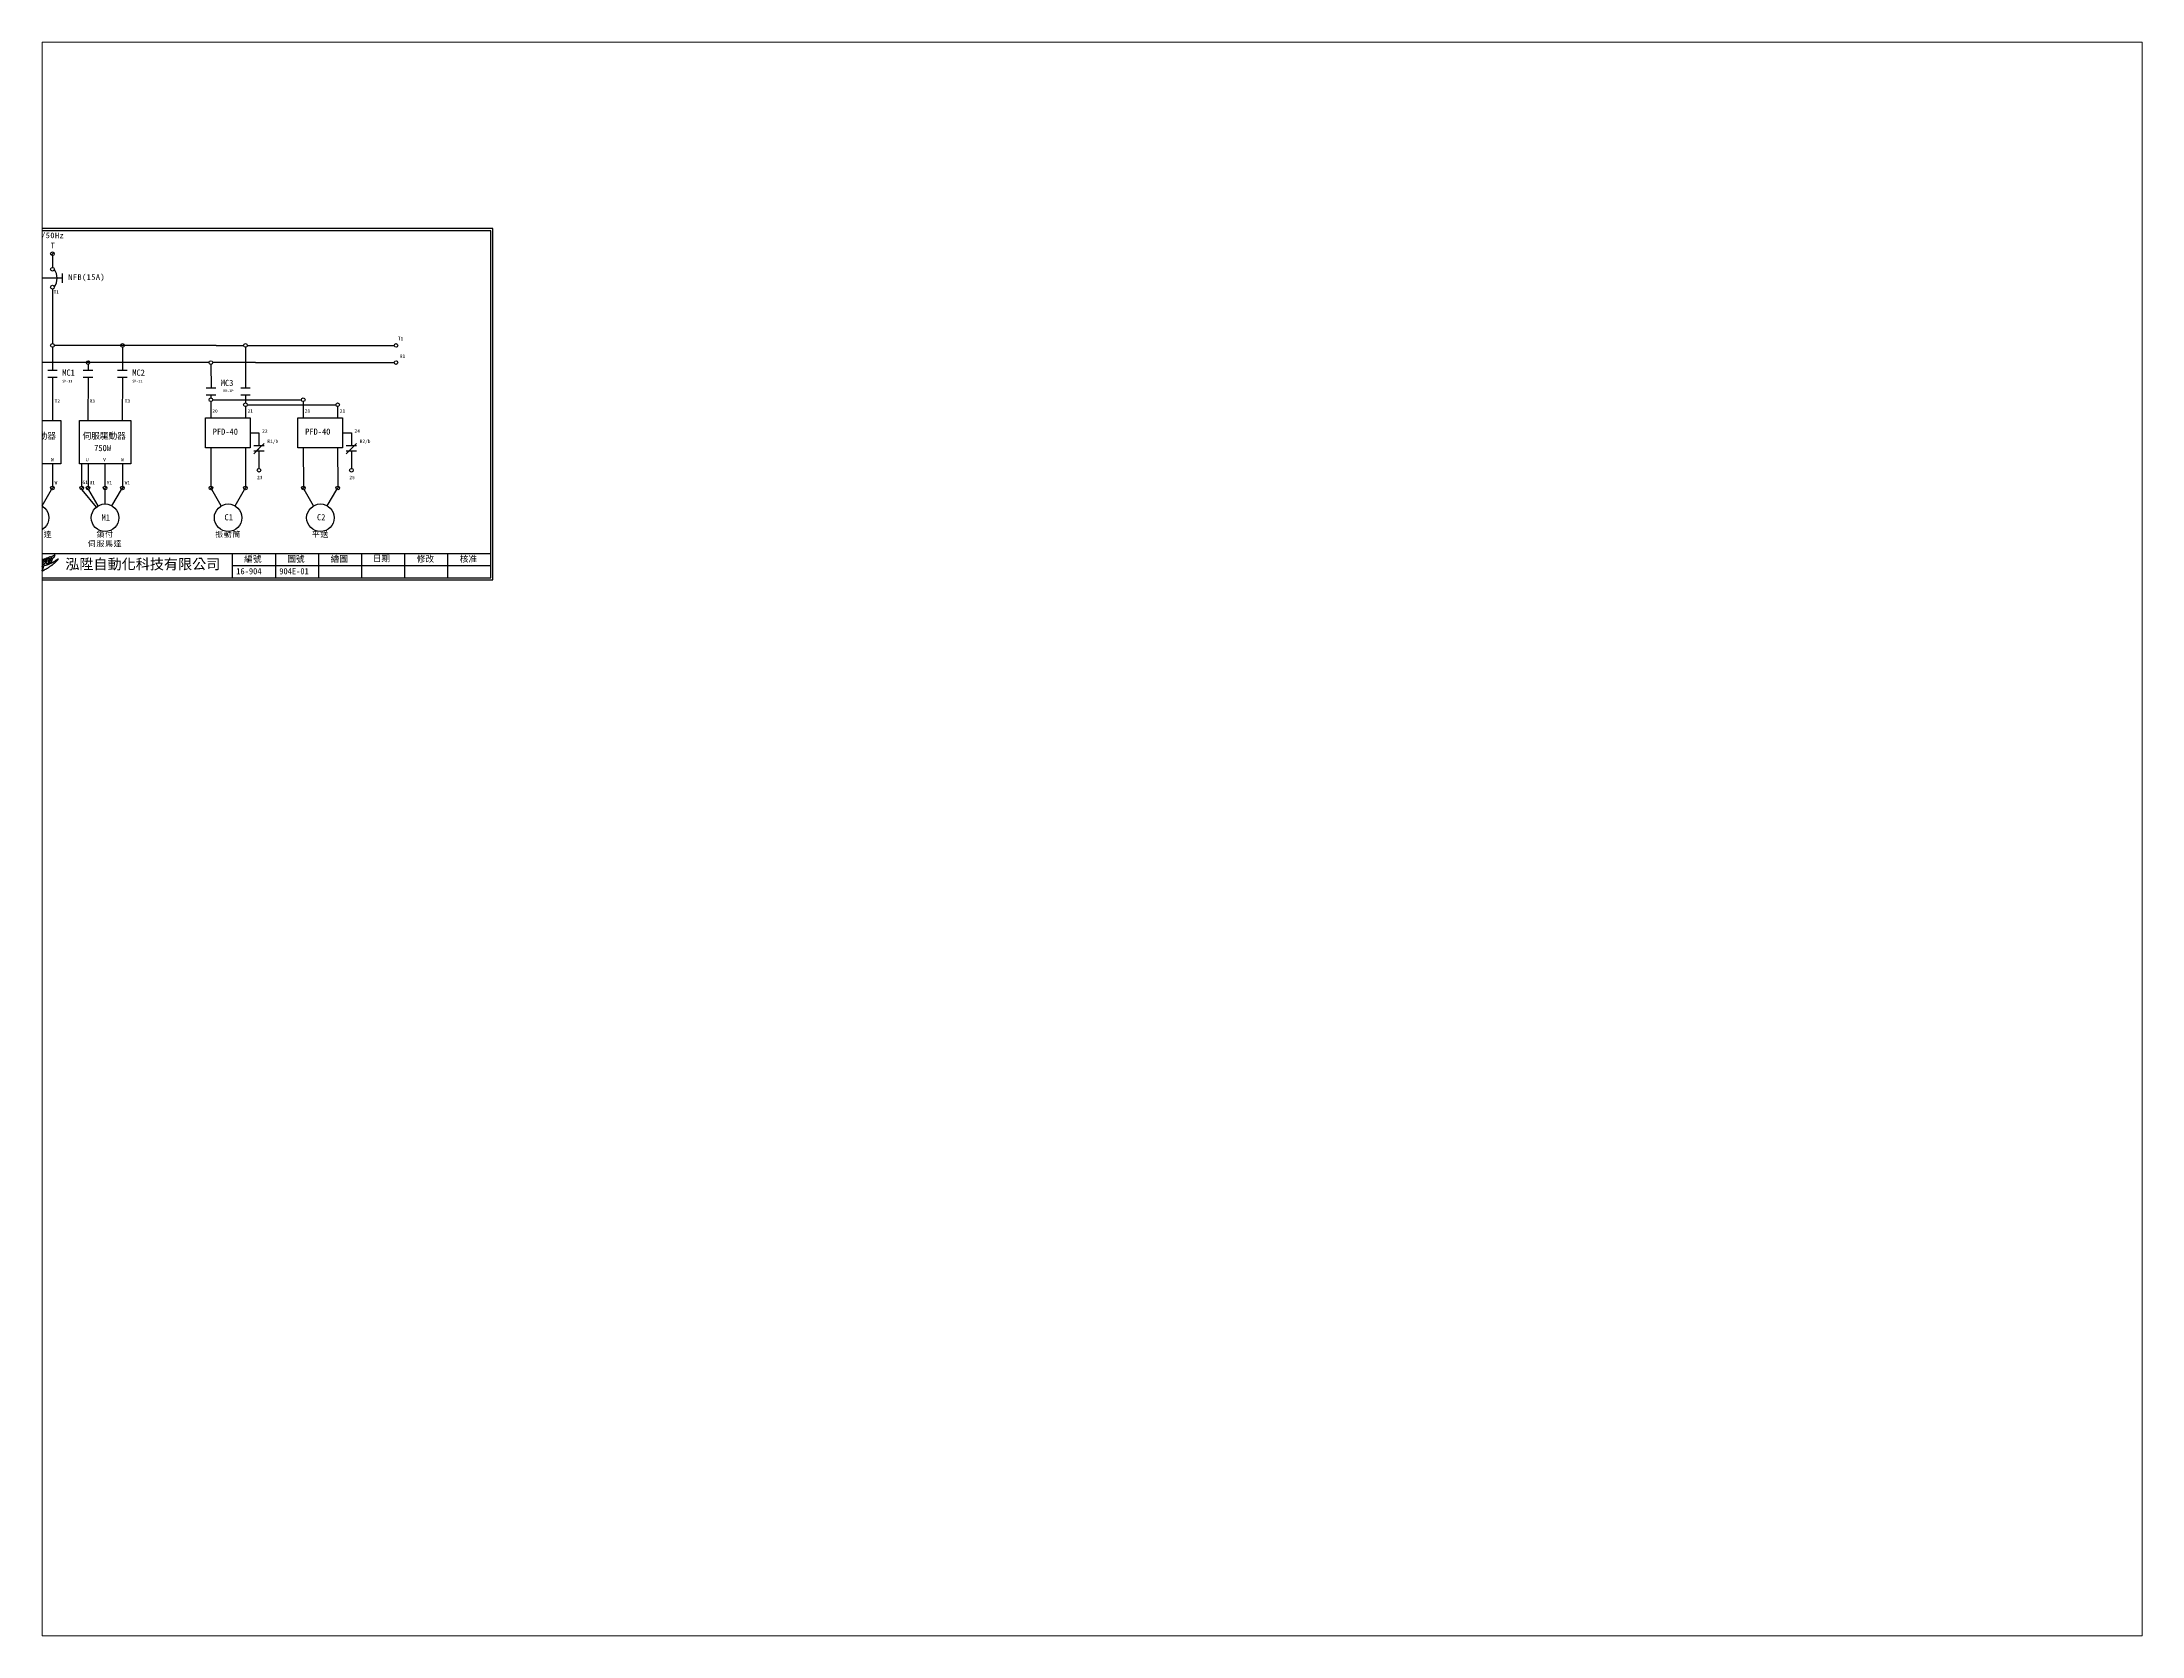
# Paper-space layout '配置1' of a CAD drawing. Extents: x 26 to 231, y 20 to 176.
# The model-space entities are those that its viewports show. They can reach past a viewport. Long polylines and large blocks are cut down to what shows.
import ezdxf

# ---------------------------------------------------------------- set-up
doc = ezdxf.new("R2010")
doc.units = 0
doc.linetypes.add('HIDDEN9', pattern=[3.5, 2, -1.5])
doc.layers.get('0').update_dxf_attribs({"linetype": 'CONTINUOUS'})
for name, color, linetype in [('圖框層', 7, 'CONTINUOUS'), ('標尺寸層', 3, 'CONTINUOUS'), ('輪廓線層', 7, 'CONTINUOUS')]:
    doc.layers.add(name, color=color, linetype=linetype)
doc.styles.add('STSL', font='kaiu.ttf')
doc.styles.add('標楷體', font='kaiu.ttf')

msp = doc.modelspace()

# ---------------------------------------------------------------- linework, layer by layer
at = {"color": 0}
for p, q in [((8.3, 445.5), (6.8, 444)), ((7.5, 424.3), (7.5, 392.7)), ((7.5, 390.5), (7.6, 377.2)), ((102.6, 391.6), (8.6, 391.6)), ((48.2, 390.5), (48.2, 377.2)), ((119.6, 390.6), (119.7, 366.9)), ((98.5, 381.6), (-11.4, 381.6)), ((28.2, 380.5), (28.2, 377.2)), ((99.6, 380.6), (99.7, 366.9)), ((125.5, 381.6), (100.7, 381.6)), ((99.6, 362.9), (99.6, 361.1)), ((99.6, 358.9), (99.6, 357.1)), ((99.6, 357.1), (99.6, 349.5)), ((119.6, 362.9), (119.6, 358.1)), ((119.6, 356), (119.6, 349.5)), ((153.2, 358.9), (153.2, 357.1)), ((153.2, 357.1), (153.2, 349.5)), ((173.2, 356), (173.2, 349.5)), ((99.6, 332.2), (99.6, 309.9)), ((119.6, 332.2), (119.6, 309.9)), ((153.2, 332.2), (153.3, 309.9)), ((173.2, 332.2), (173.3, 309.9)), ((7.5, 322.9), (7.5, 309.8)), ((48.2, 322.9), (48.2, 309.8)), ((-1.7, 309.5), (-3.3, 308)), ((1.5, 298.4), (7, 307.9)), ((8.3, 309.5), (6.8, 308)), ((25.4, 309.5), (23.9, 308)), ((28.9, 309.5), (27.4, 308)), ((34.1, 298.4), (28.7, 307.8)), ((38.9, 309.5), (37.4, 308)), ((42.1, 298.4), (47.6, 307.9)), ((48.9, 309.5), (47.4, 308)), ((100.4, 309.6), (98.9, 308)), ((105.6, 298.4), (100.2, 307.9)), ((113.6, 298.4), (119.1, 307.9)), ((120.4, 309.6), (118.9, 308)), ((154, 309.6), (152.5, 308)), ((159.2, 298.4), (153.8, 307.9)), ((167.2, 298.4), (172.7, 307.9)), ((174, 309.6), (172.5, 308))]:
    msp.add_line(p, q, dxfattribs=at)
at = {"color": 0, "linetype": 'HIDDEN9'}
msp.add_line((13.2, 430.6), (-9.8, 430.6), dxfattribs=at)
at = {"color": 0}
for centre, radius in [((7.5, 444.8), 1.07), ((7.5, 435.8), 1.07), ((7.5, 425.4), 1.07), ((7.5, 391.6), 1.07), ((48.2, 391.6), 1.07), ((119.6, 391.6), 1.07), ((207.1, 391.6), 1.07), ((28.2, 381.6), 1.07), ((99.6, 381.6), 1.07), ((207.1, 381.6), 1.07), ((99.6, 360), 1.07), ((119.6, 357.1), 1.07), ((153.2, 360), 1.07), ((173.2, 357.1), 1.07), ((127.5, 319.1), 1.07), ((181.2, 319.1), 1.07), ((-2.5, 308.8), 1.07), ((7.5, 308.8), 1.07), ((24.6, 308.8), 1.07), ((28.2, 308.8), 1.07), ((38.1, 308.8), 1.07), ((48.2, 308.8), 1.07), ((99.6, 308.8), 1.07), ((119.6, 308.8), 1.07), ((153.3, 308.8), 1.07), ((173.3, 308.8), 1.07), ((-2.5, 291.5), 8), ((38.1, 291.5), 8), ((109.6, 291.5), 8), ((163.2, 291.5), 8)]:
    msp.add_circle(centre, radius, dxfattribs=at)
msp.add_arc((1.2, 430.6), 9.05, 325.1286, 34.8714, dxfattribs=at)
at = {"layer": '圖框層', "color": 0}
for p, q in [((263.4, 459.4), (-23.6, 459.4)), ((262.2, 458.2), (-22.3, 458.2)), ((262.2, 256.7), (262.2, 458.2)), ((263.4, 255.5), (263.4, 459.4)), ((-22.3, 270.7), (262.2, 270.7)), ((112.2, 256.7), (112.2, 270.7)), ((137.2, 256.7), (137.2, 270.7)), ((162.2, 256.7), (162.2, 270.7)), ((187.2, 256.7), (187.2, 270.7)), ((212.2, 256.7), (212.2, 270.7)), ((237.2, 256.7), (237.2, 270.7)), ((-22.3, 256.7), (262.2, 256.7)), ((112.2, 263.7), (262.2, 263.7)), ((-23.6, 255.5), (263.4, 255.5))]:
    msp.add_line(p, q, dxfattribs=at)
at = {"layer": '標尺寸層', "color": 0}
for p, q in [((7.5, 443.7), (7.5, 436.8)), ((13.2, 433.3), (13.2, 427.9)), ((7.5, 424.3), (7.5, 424.3)), ((102.6, 391.6), (118.5, 391.6)), ((120.7, 391.6), (206, 391.6)), ((125.5, 381.6), (206, 381.6)), ((4.8, 377.2), (10.3, 377.2)), ((4.8, 373.2), (10.3, 373.2)), ((7.6, 373.2), (7.5, 347.9)), ((25.4, 377.2), (31, 377.2)), ((25.4, 373.2), (31, 373.2)), ((28.2, 373.2), (28.1, 347.9)), ((45.4, 377.2), (51, 377.2)), ((45.4, 373.2), (51, 373.2)), ((48.2, 373.2), (48.1, 347.9)), ((96.9, 366.9), (102.4, 366.9)), ((116.9, 366.9), (122.4, 366.9)), ((96.9, 362.9), (102.4, 362.9)), ((99.6, 362.9), (99.6, 361.1)), ((99.6, 358.9), (99.6, 357.1)), ((100.7, 360), (152.2, 360)), ((116.9, 362.9), (122.4, 362.9)), ((120.7, 357.1), (172.2, 357.1)), ((153.2, 358.9), (153.2, 357.1)), ((-17.5, 347.9), (7.5, 347.9)), ((7.5, 347.9), (12.5, 347.9)), ((12.5, 347.9), (12.5, 322.9)), ((23.2, 322.9), (23.2, 347.9)), ((23.2, 347.9), (48.1, 347.9)), ((48.1, 347.9), (53.1, 347.9)), ((53.1, 347.9), (53.1, 322.9)), ((122.4, 340.8), (127.5, 340.8)), ((127.5, 333.2), (124.5, 333.2)), ((124.5, 328.7), (127.5, 331.7)), ((127.5, 330.2), (124.5, 330.2)), ((126, 330.2), (129, 333.2)), ((127.5, 340.8), (127.5, 333.2)), ((127.5, 331.7), (130.5, 334.7)), ((130.5, 333.2), (127.5, 333.2)), ((130.5, 330.2), (127.5, 330.2)), ((127.5, 330.2), (127.5, 320.2)), ((176.1, 340.8), (181.2, 340.8)), ((181.2, 333.2), (178.2, 333.2)), ((178.2, 328.7), (181.2, 331.7)), ((181.2, 330.2), (178.2, 330.2)), ((179.7, 330.2), (182.7, 333.2)), ((181.2, 340.8), (181.2, 333.2)), ((181.2, 331.7), (184.2, 334.7)), ((184.2, 333.2), (181.2, 333.2)), ((184.2, 330.2), (181.2, 330.2)), ((181.2, 330.2), (181.2, 320.2)), ((12.5, 322.9), (-12.5, 322.9)), ((-2.5, 309.8), (-2.5, 322.9)), ((28.2, 322.9), (23.2, 322.9)), ((24.6, 309.8), (24.6, 322.9)), ((28.2, 322.9), (28.2, 309.8)), ((53.1, 322.9), (28.2, 322.9)), ((38.1, 309.8), (38.1, 322.9)), ((-2.5, 299.5), (-2.5, 307.7)), ((24.6, 307.7), (33, 297.6)), ((38.1, 299.5), (38.1, 307.7))]:
    msp.add_line(p, q, dxfattribs=at)
for points in [[(96.5, 349.5), (122.4, 349.5), (122.4, 332.2), (96.5, 332.2)], [(150.1, 349.5), (176.1, 349.5), (176.1, 332.2), (150.1, 332.2)]]:
    msp.add_lwpolyline(points, close=True, dxfattribs=at)
at = {"layer": '輪廓線層', "color": 0}
for points in [[(1.5, 264.1), (0.7, 263.9), (1.3, 267.1), (2.1, 267.5), (1.7, 265.5), (2.7, 267.7), (3.4, 267.9), (2.9, 265.9), (3.8, 268.1), (4.7, 268.4), (2.8, 264.4), (2, 264.2), (2.4, 266.1)], [(6.4, 267.2), (6.3, 267.2), (6.3, 267.1), (6.3, 267.1), (6.3, 267), (6.3, 267), (6.3, 267), (6.3, 266.9), (6.3, 266.9), (6.2, 266.9), (6.2, 266.9), (6.2, 266.8), (6.2, 266.8), (6.2, 266.8), (6.2, 266.8), (6.2, 266.8), (6.1, 266.8), (6.1, 266.8), (6.1, 266.8), (6.1, 266.8), (6, 266.8), (6, 266.7), (5.9, 266.7), (5.9, 266.7), (5.8, 266.7), (5.8, 266.7), (5.7, 266.7), (5.6, 266.7), (5.6, 266.6), (5.5, 266.6), (5.4, 266.6), (5.4, 266.6), (5.3, 266.6), (5.3, 266.6), (5.2, 266.5), (5.2, 266.5), (5.1, 266.5), (5.1, 266.5), (5, 266.5), (5, 266.5), (5, 266.5), (4.9, 266.5), (4.9, 266.4), (4.9, 266.4), (4.9, 266.4), (4.9, 266.4), (4.9, 266.4), (4.9, 266.4), (4.8, 266.4), (4.8, 266.3), (4.8, 266.3), (4.8, 266.3), (4.8, 266.3), (4.8, 266.3), (4.8, 266.2), (4.8, 266.2), (4.8, 266.2), (4.8, 266.2), (4.8, 266.1), (4.8, 266.1), (4.8, 266.1), (4.8, 266.1), (4.8, 266.1), (4.8, 266), (4.8, 266), (4.8, 266), (4.8, 266), (4.8, 266), (4.8, 266), (4.8, 266), (4.8, 265.9), (4.8, 265.9), (4.8, 265.9), (4.9, 265.9), (4.9, 265.9), (4.9, 265.9), (4.9, 265.9), (4.9, 265.9), (5, 265.9), (5, 265.9), (5, 265.9), (5, 265.9), (5, 266), (5.1, 266), (5.1, 266), (5.1, 266), (5.1, 266), (5.1, 266), (5.1, 266), (5.2, 266.1), (5.2, 266.1), (5.2, 266.1), (5.2, 266.1), (5.2, 266.1), (5.3, 266.1), (5.3, 266.2), (5.3, 266.2), (5.3, 266.2), (5.3, 266.2), (5.3, 266.2), (5.3, 266.3), (5.4, 266.3), (5.4, 266.3), (5.4, 266.3), (5.5, 266.3), (5.5, 266.3), (5.6, 266.3), (5.6, 266.4), (5.7, 266.4), (5.8, 266.4), (5.8, 266.3), (5.8, 266.3), (5.9, 266.3), (5.9, 266.2), (5.8, 266.1), (5.8, 266.1), (5.8, 266), (5.7, 265.9), (5.6, 265.8), (5.6, 265.7), (5.5, 265.6), (5.5, 265.5), (5.4, 265.4), (5.3, 265.4), (5.3, 265.3), (5.2, 265.3), (5.2, 265.2), (5.1, 265.2), (5.1, 265.1), (5, 265.1), (5, 265.1), (5, 265.1), (4.9, 265), (4.9, 265), (4.8, 265), (4.8, 265), (4.8, 265), (4.8, 264.9), (4.7, 264.9), (4.7, 264.9), (4.7, 264.9), (4.6, 264.9), (4.6, 264.9), (4.6, 264.9), (4.6, 264.9), (4.6, 264.9), (4.5, 264.8), (4.5, 264.8), (4.5, 264.8), (4.5, 264.8), (4.4, 264.8), (4.4, 264.8), (4.4, 264.8), (4.4, 264.8), (4.3, 264.8), (4.3, 264.8), (4.3, 264.8), (4.2, 264.8), (4.2, 264.9), (4.2, 264.9), (4.1, 264.9), (4.1, 264.9), (4.1, 264.9), (4.1, 264.9), (4.1, 264.9), (4, 264.9), (4, 265), (4, 265), (4, 265), (4, 265), (4, 265.1), (4, 265.1), (3.9, 265.1), (3.9, 265.2), (3.9, 265.2), (3.9, 265.3), (3.9, 265.3), (3.9, 265.3), (3.9, 265.4), (3.9, 265.4), (3.9, 265.5), (3.9, 265.5), (3.9, 265.6), (3.9, 265.6), (3.9, 265.7), (3.9, 265.7), (3.9, 265.8), (3.9, 265.8), (4, 265.9), (4, 266), (4, 266), (4, 266.1), (4, 266.2), (4.1, 266.3), (4.1, 266.4), (4.1, 266.4), (4.1, 266.5), (4.2, 266.6), (4.2, 266.7), (4.3, 266.8), (4.3, 266.9), (4.3, 267), (4.4, 267.1), (4.4, 267.2), (4.5, 267.3), (4.5, 267.4), (4.6, 267.5), (4.6, 267.6), (4.7, 267.7), (4.8, 267.8), (4.8, 267.9), (4.9, 268), (4.9, 268), (5, 268.1), (5.1, 268.2), (5.1, 268.3), (5.2, 268.3), (5.2, 268.4), (5.2, 268.4), (5.3, 268.5), (5.3, 268.5), (5.4, 268.5), (5.4, 268.6), (5.4, 268.6), (5.5, 268.6), (5.5, 268.7), (5.6, 268.7), (5.6, 268.7), (5.6, 268.8), (5.7, 268.8), (5.7, 268.8), (5.8, 268.8), (5.8, 268.9), (5.8, 268.9), (5.9, 268.9), (5.9, 268.9), (6, 268.9), (6, 268.9), (6, 269), (6.1, 269), (6.1, 269), (6.1, 269), (6.2, 269), (6.2, 269), (6.2, 269), (6.2, 269), (6.3, 269), (6.3, 269), (6.3, 269), (6.3, 269), (6.4, 269), (6.4, 269), (6.4, 269), (6.4, 269), (6.4, 268.9), (6.5, 268.9), (6.5, 268.9), (6.5, 268.9), (6.5, 268.9), (6.5, 268.9), (6.5, 268.8), (6.6, 268.8), (6.6, 268.8), (6.6, 268.8), (6.6, 268.7), (6.6, 268.7), (6.6, 268.7), (6.6, 268.6), (6.6, 268.6), (6.6, 268.6), (6.6, 268.5), (6.6, 268.5), (6.6, 268.5), (6.6, 268.4), (6.6, 268.4), (6.6, 268.3), (6.6, 268.3), (6.6, 268.2), (6.6, 268.2), (6.6, 268.1), (6.6, 268.1), (6.6, 268), (6.6, 268), (6.6, 267.9), (6.6, 267.9), (6.5, 267.8), (6.5, 267.8), (6.5, 267.7), (6.5, 267.7), (6.5, 267.6), (6.5, 267.5), (6.5, 267.5), (6.4, 267.4), (6.4, 267.4), (6.4, 267.3), (6.4, 267.3)], [(7.6, 267.8), (7.4, 267.3), (7.2, 266.9), (6.8, 265.6), (5.9, 265.4), (7.4, 269.3), (8.1, 269.6), (8, 269.2), (8.3, 269.6), (8.6, 269.9), (8.9, 270), (8.3, 268.3), (8.2, 268.3), (8, 268.2), (7.8, 268.1)], [(-2.7, 264.9), (-2.6, 264.9), (-2.6, 264.9), (-2.6, 264.9), (-2.6, 264.9), (-2.6, 264.9), (-2.6, 264.9), (-2.6, 264.9), (-2.6, 264.9), (-2.6, 264.9), (-2.6, 264.9), (-2.6, 264.8), (-2.6, 264.8), (-2.6, 264.8), (-2.6, 264.8), (-2.6, 264.8), (-2.6, 264.8), (-2.6, 264.7), (-2.6, 264.7), (-2.6, 264.7), (-2.6, 264.7), (-2.6, 264.7), (-2.6, 264.6), (-2.6, 264.6), (-2.6, 264.6), (-2.6, 264.6), (-2.6, 264.5), (-2.6, 264.5), (-2.6, 264.5), (-2.6, 264.4), (-2.6, 264.4), (-2.6, 264.4), (-2.6, 264.3), (-2.7, 264.3), (-2.7, 264.3), (-2.7, 264.2), (-2.7, 264.2), (-2.7, 264.2), (-2.7, 264.2), (-2.7, 264.1), (-2.8, 264.1), (-2.8, 264.1), (-2.8, 264), (-2.8, 264), (-2.8, 264), (-2.8, 263.9), (-2.8, 263.9), (-2.9, 263.9), (-2.9, 263.9), (-2.9, 263.8), (-2.9, 263.8), (-2.9, 263.8), (-2.9, 263.8), (-2.9, 263.8), (-3, 263.7), (-3, 263.7), (-3, 263.7), (-3, 263.7), (-3, 263.7), (-3, 263.7), (-3, 263.7), (-3.1, 263.6), (-3.1, 263.6), (-3.1, 263.6), (-3.1, 263.6), (-3.1, 263.6), (-3.1, 263.6), (-3.1, 263.6), (-3.2, 263.6), (-3.2, 263.6), (-3.2, 263.6), (-3.2, 263.6), (-3.2, 263.6), (-3.2, 263.6), (-3.2, 263.6), (-3.2, 263.6), (-3.3, 263.6), (-3.3, 263.6), (-3.3, 263.6), (-3.3, 263.6), (-3.3, 263.7), (-3.3, 263.7), (-3.3, 263.7), (-3.3, 263.7), (-3.3, 263.7), (-3.3, 263.8), (-3.3, 263.8), (-3.3, 263.8), (-3.3, 263.8), (-3.3, 263.8), (-3.3, 263.9), (-3.3, 263.9), (-3.3, 263.9), (-3.3, 263.9), (-3.3, 264), (-3.2, 264), (-3.2, 264), (-3.2, 264.1), (-3.2, 264.1), (-3.2, 264.1), (-3.2, 264.1), (-3.2, 264.2), (-3.2, 264.2), (-3.2, 264.2), (-3.2, 264.2), (-3.2, 264.3), (-3.1, 264.3), (-3.1, 264.3), (-3.1, 264.4), (-3.1, 264.4), (-3.1, 264.4), (-3.1, 264.5), (-3.1, 264.5), (-3, 264.5), (-3, 264.5), (-3, 264.6), (-3, 264.6), (-3, 264.6), (-3, 264.7), (-2.9, 264.7), (-2.9, 264.7), (-2.9, 264.7), (-2.9, 264.8), (-2.9, 264.8), (-2.9, 264.8), (-2.8, 264.8), (-2.8, 264.8), (-2.8, 264.9), (-2.8, 264.9), (-2.8, 264.9), (-2.8, 264.9), (-2.7, 264.9), (-2.7, 264.9), (-2.7, 264.9), (-2.7, 264.9), (-2.7, 264.9)], [(-1.3, 263.2), (-1.4, 263.2), (-1.4, 263.2), (-1.4, 263.2), (-1.5, 263.2), (-1.5, 263.2), (-1.5, 263.3), (-1.5, 263.3), (-1.6, 263.3), (-1.6, 263.3), (-1.6, 263.3), (-1.6, 263.3), (-1.6, 263.3), (-1.7, 263.4), (-1.7, 263.4), (-1.7, 263.4), (-1.7, 263.4), (-1.7, 263.4), (-1.7, 263.5), (-1.8, 263.5), (-1.8, 263.5), (-1.8, 263.5), (-1.8, 263.6), (-1.8, 263.6), (-1.8, 263.6), (-1.8, 263.7), (-1.8, 263.7), (-1.8, 263.7), (-1.8, 263.8), (-1.8, 263.8), (-1.8, 263.8), (-1.8, 263.9), (-1.8, 263.9), (-1.8, 263.9), (-1.8, 264), (-1.8, 264), (-1.8, 264.1), (-1.8, 264.1), (-1.8, 264.1), (-1.8, 264.2), (-1.7, 264.2), (-1.7, 264.3), (-1.7, 264.3), (-1.7, 264.3), (-1.7, 264.4), (-1.7, 264.4), (-1.7, 264.5), (-1.7, 264.5), (-1.6, 264.5), (-1.6, 264.6), (-1.6, 264.6), (-1.6, 264.6), (-1.6, 264.7), (-1.6, 264.7), (-1.6, 264.8), (-1.5, 264.8), (-1.5, 264.8), (-1.5, 264.9), (-1.5, 264.9), (-1.5, 265), (-1.4, 265), (-1.4, 265.1), (-1.4, 265.2), (-1.4, 265.2), (-1.3, 265.3), (-1.3, 265.4), (-1.3, 265.5), (-1.2, 265.5), (-1.2, 265.6), (-1.1, 265.7), (-1.1, 265.8), (-1, 265.8), (-1, 265.9), (-0.9, 266), (-0.9, 266), (-0.8, 266.1), (-0.8, 266.2), (-0.7, 266.2), (-0.7, 266.3), (-0.6, 266.3), (-0.6, 266.4), (-0.6, 266.4), (-0.5, 266.4), (-0.5, 266.5), (-0.4, 266.5), (-0.4, 266.5), (-0.4, 266.6), (-0.3, 266.6), (-0.3, 266.6), (-0.2, 266.6), (-0.2, 266.7), (-0.2, 266.7), (-0.1, 266.7), (-0.1, 266.7), (0, 266.7), (0, 266.8), (0, 266.8), (0.1, 266.8), (0.1, 266.8), (0.1, 266.8), (0.1, 266.8), (0.2, 266.8), (0.2, 266.8), (0.2, 266.9), (0.2, 266.9), (0.2, 266.9), (0.3, 266.9), (0.3, 266.9), (0.3, 266.9), (0.4, 266.9), (0.4, 266.9), (0.4, 266.9), (0.4, 266.9), (0.5, 266.9), (0.5, 266.9), (0.5, 266.9), (0.5, 266.9), (0.6, 266.9), (0.6, 266.9), (0.6, 266.8), (0.6, 266.8), (0.7, 266.8), (0.7, 266.8), (0.7, 266.8), (0.7, 266.7), (0.7, 266.7), (0.8, 266.7), (0.8, 266.7), (0.8, 266.6), (0.8, 266.6), (0.8, 266.5), (0.8, 266.5), (0.8, 266.4), (0.8, 266.4), (0.8, 266.3), (0.8, 266.3), (0.8, 266.2), (0.8, 266.2), (0.8, 266.1), (0.8, 266), (0.8, 266), (0.8, 265.9), (0.8, 265.9), (0.8, 265.8), (0.7, 265.7), (0.7, 265.7), (0.7, 265.6), (0.7, 265.6), (0.7, 265.5), (0.6, 265.5), (0.6, 265.4), (0.6, 265.4), (0.6, 265.3), (0.5, 265.3), (0.5, 265.2), (0.5, 265.1), (0.5, 265.1), (0.4, 265), (0.4, 265), (0.4, 264.9), (0.4, 264.9), (0.3, 264.8), (0.3, 264.7), (0.3, 264.7), (0.2, 264.6), (0.2, 264.5), (0.2, 264.4), (0.1, 264.4), (0.1, 264.3), (0, 264.2), (0, 264.2), (-0.1, 264.1), (-0.1, 264), (-0.2, 263.9), (-0.2, 263.9), (-0.3, 263.8), (-0.3, 263.8), (-0.4, 263.7), (-0.5, 263.7), (-0.5, 263.6), (-0.6, 263.6), (-0.6, 263.5), (-0.7, 263.5), (-0.7, 263.5), (-0.8, 263.5), (-0.8, 263.4), (-0.8, 263.4), (-0.9, 263.4), (-0.9, 263.4), (-0.9, 263.3), (-1, 263.3), (-1, 263.3), (-1, 263.3), (-1.1, 263.3), (-1.1, 263.2), (-1.2, 263.2), (-1.2, 263.2), (-1.2, 263.2), (-1.3, 263.2), (-1.3, 263.2)], [(-0.6, 265.3), (-0.6, 265.3), (-0.6, 265.3), (-0.6, 265.4), (-0.5, 265.4), (-0.5, 265.5), (-0.5, 265.5), (-0.5, 265.5), (-0.5, 265.6), (-0.4, 265.6), (-0.4, 265.6), (-0.4, 265.7), (-0.4, 265.7), (-0.3, 265.7), (-0.3, 265.7), (-0.3, 265.8), (-0.3, 265.8), (-0.3, 265.8), (-0.2, 265.8), (-0.2, 265.8), (-0.2, 265.8), (-0.2, 265.8), (-0.1, 265.8), (-0.1, 265.8), (-0.1, 265.8), (-0.1, 265.8), (-0.1, 265.8), (-0.1, 265.8), (-0.1, 265.8), (-0.1, 265.7), (-0.1, 265.7), (0, 265.7), (0, 265.7), (0, 265.7), (0, 265.6), (0, 265.6), (-0.1, 265.6), (-0.1, 265.6), (-0.1, 265.5), (-0.1, 265.5), (-0.1, 265.5), (-0.1, 265.4), (-0.1, 265.4), (-0.1, 265.4), (-0.1, 265.4), (-0.1, 265.3), (-0.1, 265.3), (-0.1, 265.3), (-0.2, 265.2), (-0.2, 265.2), (-0.2, 265.2), (-0.2, 265.1), (-0.2, 265.1), (-0.2, 265.1), (-0.2, 265), (-0.2, 265), (-0.2, 265), (-0.3, 264.9), (-0.3, 264.9), (-0.3, 264.9), (-0.3, 264.8), (-0.3, 264.8), (-0.3, 264.8), (-0.3, 264.7), (-0.4, 264.7), (-0.4, 264.7), (-0.4, 264.7), (-0.4, 264.6), (-0.4, 264.6), (-0.4, 264.6), (-0.4, 264.6), (-0.5, 264.5), (-0.5, 264.5), (-0.5, 264.5), (-0.5, 264.5), (-0.5, 264.5), (-0.5, 264.4), (-0.5, 264.4), (-0.5, 264.4), (-0.6, 264.4), (-0.6, 264.4), (-0.6, 264.4), (-0.6, 264.3), (-0.6, 264.3), (-0.6, 264.3), (-0.7, 264.3), (-0.7, 264.3), (-0.7, 264.3), (-0.7, 264.3), (-0.7, 264.3), (-0.7, 264.3), (-0.8, 264.2), (-0.8, 264.2), (-0.8, 264.2), (-0.8, 264.2), (-0.8, 264.2), (-0.8, 264.3), (-0.9, 264.3), (-0.9, 264.3), (-0.9, 264.3), (-0.9, 264.3), (-0.9, 264.3), (-0.9, 264.3), (-0.9, 264.3), (-0.9, 264.3), (-0.9, 264.4), (-0.9, 264.4), (-0.9, 264.4), (-0.9, 264.4), (-0.9, 264.4), (-0.9, 264.5), (-0.9, 264.5), (-0.9, 264.5), (-0.9, 264.5), (-0.9, 264.6), (-0.9, 264.6), (-0.9, 264.6), (-0.9, 264.7), (-0.8, 264.7), (-0.8, 264.7), (-0.8, 264.8), (-0.8, 264.8), (-0.8, 264.8), (-0.8, 264.9), (-0.8, 264.9), (-0.8, 264.9), (-0.8, 264.9), (-0.8, 265), (-0.8, 265), (-0.8, 265), (-0.7, 265.1), (-0.7, 265.1), (-0.7, 265.1), (-0.7, 265.2), (-0.7, 265.2), (-0.6, 265.2)], [(5.7, 267.4), (5.7, 267.4), (5.7, 267.4), (5.6, 267.4), (5.6, 267.4), (5.6, 267.4), (5.6, 267.4), (5.5, 267.4), (5.5, 267.3), (5.5, 267.3), (5.4, 267.3), (5.4, 267.3), (5.4, 267.3), (5.4, 267.3), (5.4, 267.3), (5.3, 267.3), (5.3, 267.3), (5.3, 267.3), (5.3, 267.3), (5.2, 267.3), (5.2, 267.3), (5.2, 267.3), (5.2, 267.3), (5.2, 267.3), (5.2, 267.3), (5.2, 267.3), (5.2, 267.4), (5.2, 267.4), (5.2, 267.4), (5.2, 267.4), (5.2, 267.5), (5.2, 267.5), (5.3, 267.5), (5.3, 267.5), (5.3, 267.6), (5.3, 267.6), (5.3, 267.6), (5.3, 267.7), (5.4, 267.7), (5.4, 267.7), (5.4, 267.7), (5.4, 267.8), (5.4, 267.8), (5.5, 267.8), (5.5, 267.8), (5.5, 267.9), (5.5, 267.9), (5.5, 267.9), (5.6, 267.9), (5.6, 267.9), (5.6, 267.9), (5.6, 267.9), (5.6, 267.9), (5.7, 267.9), (5.7, 268), (5.7, 268), (5.7, 268), (5.7, 267.9), (5.7, 267.9), (5.8, 267.9), (5.8, 267.9), (5.8, 267.9), (5.8, 267.9), (5.8, 267.9), (5.8, 267.9), (5.8, 267.9), (5.8, 267.9), (5.8, 267.9), (5.8, 267.9), (5.8, 267.8), (5.8, 267.8), (5.8, 267.8), (5.8, 267.8), (5.8, 267.8), (5.8, 267.7), (5.8, 267.7), (5.8, 267.7), (5.8, 267.6), (5.8, 267.6), (5.8, 267.6), (5.8, 267.6), (5.8, 267.5), (5.8, 267.5), (5.8, 267.5), (5.8, 267.5), (5.7, 267.5), (5.7, 267.5), (5.7, 267.4)]]:
    msp.add_lwpolyline(points, close=True, dxfattribs=at)
for points in [[(-4.7, 260.2), (-4.4, 260.3), (-4.1, 260.4), (-3.8, 260.4), (-3.6, 260.5), (-3.3, 260.6), (-3.1, 260.6), (-2.8, 260.7), (-2.6, 260.8), (-2.4, 260.8), (-2.2, 260.9), (-2, 261), (-1.8, 261), (-1.6, 261.1), (-1.5, 261.1), (-1.4, 261.2), (-1.2, 261.2), (-1.1, 261.2), (-1, 261.3), (-0.9, 261.3), (-0.8, 261.4), (-0.7, 261.4), (-0.6, 261.4), (-0.4, 261.5), (-0.3, 261.5), (-0.1, 261.6), (0, 261.7), (0.2, 261.7), (0.4, 261.8), (0.5, 261.9), (0.7, 261.9), (0.9, 262), (1, 262), (1.1, 262.1), (1.3, 262.1), (1.4, 262.2), (1.5, 262.2), (1.6, 262.3), (1.7, 262.3), (1.8, 262.3), (1.9, 262.4), (2, 262.4), (2.1, 262.5), (2.2, 262.5), (2.3, 262.5), (2.4, 262.6), (2.4, 262.6), (2.5, 262.6), (2.5, 262.7), (2.5, 262.7), (2.4, 262.7), (2.4, 262.7), (2.3, 262.7), (2.3, 262.7), (2.2, 262.7), (2.1, 262.8), (2.1, 262.8), (2, 262.8), (1.9, 262.8), (1.8, 262.8), (1.7, 262.8), (1.6, 262.8), (1.6, 262.8), (1.5, 262.8), (1.4, 262.8), (1.3, 262.9), (1.2, 262.9), (1.1, 262.9), (1, 262.9), (0.9, 262.9), (0.8, 262.9), (0.8, 262.9), (0.7, 262.9), (0.6, 262.9), (0.6, 262.9), (0.5, 263), (0.5, 263), (0.5, 263), (0.5, 263), (0.5, 263), (0.5, 263), (0.5, 263), (0.5, 263.1), (0.6, 263.1), (0.7, 263.1), (0.7, 263.1), (0.8, 263.1), (0.9, 263.2), (1.1, 263.2), (1.2, 263.2), (1.3, 263.3), (1.5, 263.3), (1.6, 263.4), (1.8, 263.4), (2, 263.4), (2.1, 263.5), (2.3, 263.6), (2.5, 263.6), (2.7, 263.7), (2.9, 263.7), (3, 263.8), (3.2, 263.8), (3.4, 263.9), (3.6, 264), (3.8, 264), (4, 264.1), (4.2, 264.1), (4.4, 264.2), (4.6, 264.3), (4.8, 264.4), (5, 264.4), (5.2, 264.5), (5.5, 264.6), (5.7, 264.7), (6, 264.8), (6.2, 265), (6.5, 265.1), (6.7, 265.2), (7, 265.3), (7.2, 265.4), (7.5, 265.5), (7.7, 265.6), (7.9, 265.7), (8, 265.8), (8.2, 265.9), (8.4, 266), (8.6, 266.1), (8.7, 266.2), (8.9, 266.3), (9.1, 266.4), (9.2, 266.5), (9.4, 266.7), (9.6, 266.8), (9.7, 266.9), (9.9, 267), (10, 267.1), (10.1, 267.2), (10.3, 267.3), (10.4, 267.4), (10.5, 267.4), (10.6, 267.5), (10.7, 267.6), (10.7, 267.6), (10.8, 267.6), (10.8, 267.6), (10.8, 267.6), (10.8, 267.5), (10.8, 267.5), (10.7, 267.4), (10.7, 267.4), (10.6, 267.3), (10.6, 267.2), (10.5, 267.1), (10.5, 267.1), (10.4, 267), (10.4, 266.9), (10.3, 266.8), (10.3, 266.8), (10.2, 266.7), (10.2, 266.6), (10.1, 266.6), (10, 266.5), (10, 266.4), (9.9, 266.3), (9.8, 266.3), (9.7, 266.2), (9.7, 266.1), (9.6, 266), (9.4, 265.9), (9.3, 265.8), (9.2, 265.7), (9.1, 265.5), (8.9, 265.4), (8.8, 265.3), (8.7, 265.1), (8.5, 265), (8.4, 264.9), (8.2, 264.7), (8, 264.6), (7.8, 264.4), (7.7, 264.3), (7.5, 264.1), (7.3, 264), (7.1, 263.8), (6.8, 263.7), (6.6, 263.5), (6.4, 263.3), (6.1, 263.2), (5.9, 263), (5.6, 262.8), (5.3, 262.6), (5.1, 262.5), (4.8, 262.3), (4.6, 262.1), (4.3, 262), (4, 261.8), (3.8, 261.7), (3.5, 261.5), (3.2, 261.4), (3, 261.2), (2.7, 261), (2.5, 260.9), (2.2, 260.7), (1.9, 260.6), (1.7, 260.5), (1.5, 260.3), (1.2, 260.2), (1, 260.1), (0.8, 260), (0.7, 259.9), (0.5, 259.8), (0.4, 259.7), (0.3, 259.7), (0.1, 259.6), (0, 259.6), (-0.1, 259.5), (-0.1, 259.5), (-0.2, 259.4), (-0.3, 259.4), (-0.3, 259.4), (-0.4, 259.4), (-0.4, 259.3), (-0.4, 259.4), (-0.4, 259.4), (-0.4, 259.4), (-0.4, 259.4), (-0.3, 259.5), (-0.2, 259.6), (-0.1, 259.6), (0, 259.7), (0.1, 259.8), (0.2, 259.9), (0.4, 260), (0.5, 260.1), (0.7, 260.3), (0.8, 260.4), (1, 260.5), (1.2, 260.6), (1.3, 260.7), (1.5, 260.8), (1.6, 261), (1.7, 261), (1.9, 261.1), (2, 261.2), (2, 261.3), (2.1, 261.3), (2.1, 261.4), (2.1, 261.4), (2.1, 261.4), (2, 261.4), (1.9, 261.3), (1.8, 261.3), (1.6, 261.2), (1.5, 261.1), (1.3, 261), (1, 260.9), (0.7, 260.8), (0.5, 260.7), (0.1, 260.5), (-0.2, 260.4), (-0.5, 260.3), (-0.8, 260.1), (-1.1, 260), (-1.4, 259.9), (-1.6, 259.8), (-1.8, 259.7), (-2.1, 259.6), (-2.3, 259.6), (-2.5, 259.5), (-2.7, 259.4), (-2.9, 259.4), (-3.2, 259.3), (-3.4, 259.2), (-3.7, 259.1), (-4, 259), (-4.3, 259), (-4.6, 258.9), (-4.9, 258.8)], [(-4.6, 263.1), (-4.6, 263.1), (-4.6, 263.1), (-4.6, 263.1), (-4.6, 263.1), (-4.6, 263.1), (-4.6, 263.1), (-4.6, 263), (-4.6, 263), (-4.6, 263), (-4.6, 263)], [(-4.6, 265.1), (-4.6, 265.1), (-4.6, 265.1), (-4.6, 265.1), (-4.5, 265.1), (-4.5, 265.1), (-4.5, 265.1), (-4.4, 265.1), (-4.4, 265), (-4.4, 265), (-4.4, 265), (-4.3, 265), (-4.3, 265), (-4.3, 265), (-4.3, 265), (-4.3, 265), (-4.3, 265), (-4.2, 265), (-4.2, 265), (-4.2, 264.9), (-4.2, 264.9), (-4.2, 264.9), (-4.2, 264.9), (-4.2, 264.9), (-4.2, 264.9), (-4.1, 264.8), (-4.1, 264.8), (-4.1, 264.8), (-4.1, 264.7), (-4.1, 264.7), (-4.1, 264.7), (-4.1, 264.7), (-4.1, 264.6), (-4.1, 264.6), (-4.1, 264.6), (-4.1, 264.5), (-4.1, 264.5), (-4.1, 264.5), (-4.1, 264.4), (-4.1, 264.4), (-4.1, 264.3), (-4.1, 264.3), (-4.1, 264.3), (-4.2, 264.2), (-4.2, 264.2), (-4.2, 264.1), (-4.2, 264.1), (-4.2, 264.1), (-4.2, 264), (-4.2, 264), (-4.2, 263.9), (-4.2, 263.9), (-4.2, 263.9), (-4.2, 263.8), (-4.2, 263.8), (-4.2, 263.8), (-4.3, 263.7), (-4.3, 263.7), (-4.3, 263.7), (-4.3, 263.6), (-4.3, 263.6), (-4.4, 263.6), (-4.4, 263.5), (-4.4, 263.5), (-4.5, 263.5), (-4.5, 263.5), (-4.6, 263.4), (-4.6, 263.4)], [(-4.6, 262), (-4.5, 262.4), (-4.3, 262.9), (-4.2, 263.4), (-3.9, 264.1), (-3.7, 264.8), (-3.5, 265.4), (-2.7, 265.7), (-2.7, 265.5), (-2.6, 265.7), (-2.3, 265.9), (-2, 266), (-1.8, 266), (-1.7, 266), (-1.6, 265.9), (-1.6, 265.6), (-1.6, 265.4), (-1.6, 265.1), (-1.7, 264.9), (-1.8, 264.6), (-1.9, 264.4), (-2.1, 264), (-2.3, 263.6), (-2.5, 263.2), (-2.8, 262.9), (-3.1, 262.7), (-3.2, 262.6), (-3.4, 262.6), (-3.5, 262.6), (-3.6, 262.7), (-3.6, 262.8), (-3.6, 262.9), (-3.7, 262.7), (-3.7, 262.5), (-3.8, 262.3), (-3.9, 261.9), (-4, 261.6), (-4.1, 261.5), (-4.1, 261.4), (-4.4, 261.3), (-4.9, 261.2)]]:
    msp.add_lwpolyline(points, dxfattribs=at)

# ---------------------------------------------------------------- texts
at = {"color": 0, "char_height": 3.25, "style": '標楷體'}
for s, insert, width, attachment_point in [('\\pt6.5;{\\T1.1;220VAC/50Hz}', (-15.1, 457.1), 35.213, 1), ('\\pt6.5;{\\T1.1;T}', (6.5, 451.2), 2, 1), ('\\pt6.5;{\\T1.1;NFB(15A)}', (27.4, 432.9), 24.607, 2), ('{\\T1.1;伺服馬達\\PX軸}', (-2.5, 283.5), 24.145, 2), ('{\\T1.1;鎖付\\P伺服馬達}', (38.1, 283.5), 24.145, 2), ('{\\T1.1;振動筒}', (109.6, 283.5), 24.145, 2), ('{\\T1.1;平送}', (163.2, 283.5), 24.145, 2)]:
    msp.add_mtext(s, dxfattribs=dict(at, insert=insert, width=width, attachment_point=attachment_point))
at = {"layer": '圖框層', "color": 0, "style": 'STSL'}
for s, height, p in [('T1', 2, (8.2, 421.7)), ('T1', 2, (208.2, 394.6)), ('R1', 2, (209.3, 384.3)), ('SP-11', 1.5, (13.2, 370.1)), ('MC1', 3.6, (13.2, 374)), ('SP-11', 1.5, (53.9, 370.1)), ('MC2', 3.6, (53.9, 374)), ('MC3', 3.6, (105.3, 368)), ('RR-2P', 1.5, (106.8, 364.5)), ('T2', 2, (8.8, 358.3)), ('R3', 2, (29.1, 358.3)), ('T3', 2, (49.5, 358.3)), ('20', 2, (100.4, 352.5)), ('21', 2, (120.9, 352.5)), ('20', 2, (154.1, 352.5)), ('21', 2, (174.5, 352.5)), ('PFD-40', 3.6, (100.6, 339.7)), ('22', 2, (129.4, 340.9)), ('PFD-40', 3.6, (154.3, 339.7)), ('24', 2, (183, 340.9)), ('伺服驅動器', 3.6, (-15.6, 337.3)), ('  400W', 3.6, (-16.1, 329.6)), ('伺服驅動器', 3.6, (25, 337.3)), ('   750W', 3.6, (24.4, 330.2)), ('R1/b', 2, (132.4, 334.9)), ('R2/b', 2, (186, 334.9)), ('V', 2, (-3.6, 324.3)), ('W', 2, (6.7, 324.3)), ('U', 2, (27, 324.3)), ('V', 2, (37, 324.3)), ('W', 2, (47.4, 324.3)), ('V', 2, (-1.5, 310.9)), ('W', 2, (8.8, 310.9)), ('G1', 2, (25, 311.1)), ('U1', 2, (29.1, 310.9)), ('V1', 2, (39.1, 310.9)), ('W1', 2, (49.5, 310.9)), ('23', 2, (126.4, 313.9)), ('25', 2, (180, 313.9)), ('M1', 3.6, (-4.6, 289.9)), ('M1', 3.6, (36.1, 289.9)), ('C1', 3.6, (107.5, 290)), ('C2', 3.6, (161.2, 290)), ('泓陞自動化科技有限公司', 6, (15, 261.6)), ('編號', 3.6, (118.9, 265.8)), ('圖號', 3.6, (143.9, 265.8)), ('繪圖', 3.6, (169.1, 265.8)), ('日期', 3.6, (193.6, 266.1)), ('修改', 3.6, (219.1, 265.8)), ('核准', 3.6, (244.1, 265.8)), ('16-904', 3.6, (114.3, 258.7)), ('904E-01', 3.6, (139.3, 258.7))]:
    msp.add_text(s, height=height, dxfattribs=at).set_placement(p)

psp = doc.layouts.new('配置1')

# ---------------------------------------------------------------- viewports
at = {"layer": '標尺寸層'}
psp.add_viewport(center=(128.5, 97.5), size=(205.6, 156), view_center_point=(611.37, 104.98), view_height=925.5311, dxfattribs=at)

doc.saveas('drawing.dxf')
